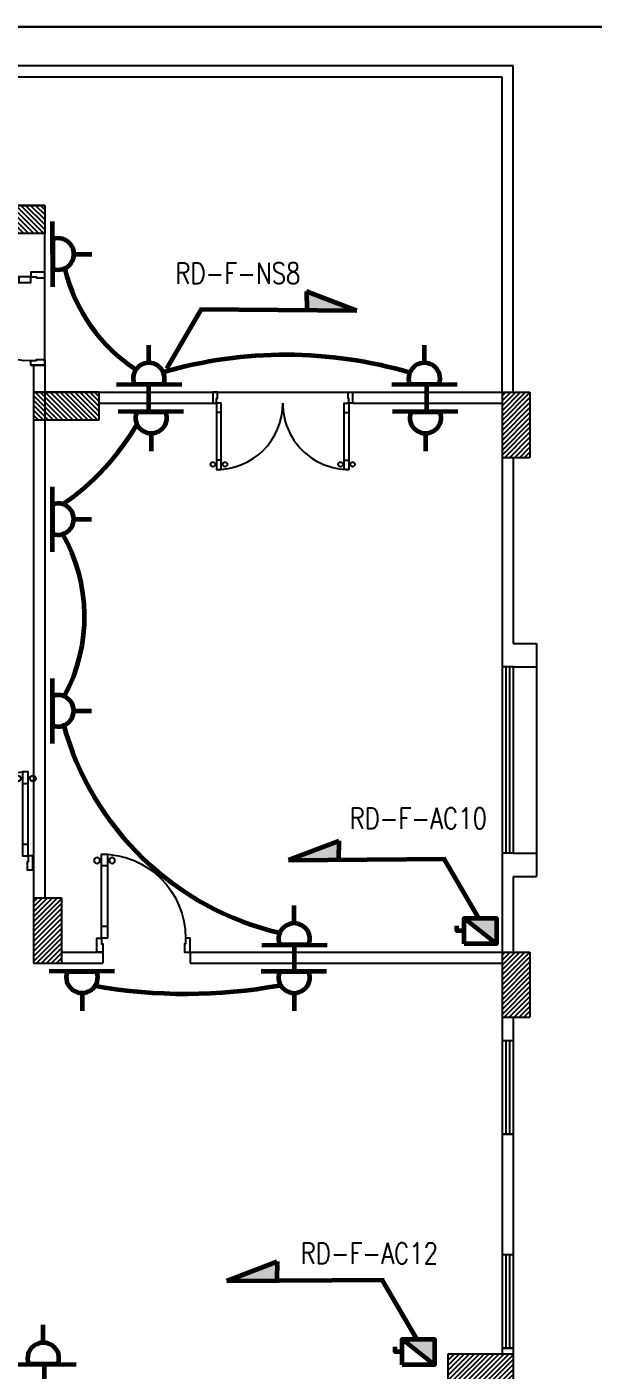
# Model space of a CAD drawing. Header units: millimetres. Extents: x -210 to 391, y -770 to -263.
# Drawn here: x -14.4 to 90.7, y -512.1 to -262.9 of the extents above; entities that cross this region are included whole.
import ezdxf
from ezdxf.enums import TextEntityAlignment as Align

# ---------------------------------------------------------------- set-up
doc = ezdxf.new("R2010")
doc.units = ezdxf.units.MM
doc.header["$MEASUREMENT"] = 0
for name, color, linetype, lineweight in [('circuits1', 3, 'Continuous', 60), ('frame', 5, 'Continuous', 30), ('sockets', 1, 'Continuous', 60), ('Wiring1', 6, 'Continuous', 60)]:
    doc.layers.add(name, color=color, linetype=linetype, lineweight=lineweight)
for name, color, linetype in [('COL', 6, 'Continuous'), ('DOOR', 1, 'Continuous'), ('hh', 2, 'Continuous'), ('TEXT', 3, 'Continuous'), ('veportes', 5, 'Continuous'), ('WALL', 5, 'Continuous')]:
    doc.layers.add(name, color=color, linetype=linetype)
doc.styles.add('ROMDIM', font='romans.shx', dxfattribs={"width": 0.65})
pattern_1 = [(45, (4817.4196, 2599.4955), (-0.458930686, 0.458930686), [])]

# ---------------------------------------------------------------- blocks, each defined once
blk = doc.blocks.new('117')
at = {"layer": 'DOOR'}
for p, q in [((-1.476, 0.782), (-1.46, 0.782)), ((-1.476, 0.767), (-1.46, 0.767)), ((-1.41, 0.73), (-1.46, 0.73)), ((-1.394, 0.782), (-1.41, 0.782)), ((-1.394, 0.767), (-1.41, 0.767)), ((-0.106, 0.782), (-0.09, 0.782)), ((-0.106, 0.767), (-0.09, 0.767)), ((-0.09, 0.73), (-0.04, 0.73)), ((-0.024, 0.782), (-0.04, 0.782)), ((-0.024, 0.767), (-0.04, 0.767)), ((-1.41, 0.22), (-1.46, 0.22)), ((-0.09, 0.22), (-0.04, 0.22))]:
    blk.add_line(p, q, dxfattribs=at)
for points in [[(-1.46, 0.12), (-1.46, 0.83), (-1.41, 0.83), (-1.41, 0.12)], [(-0.04, 0.12), (-0.04, 0.83), (-0.09, 0.83), (-0.09, 0.12)], [(-1.5, 0), (-1.5, 0.12), (-1.46, 0.12), (-1.46, 0.07), (-1.45, 0.07), (-1.45, 0)], [(0, 0), (0, 0.12), (-0.04, 0.12), (-0.04, 0.07), (-0.05, 0.07), (-0.05, 0)]]:
    blk.add_lwpolyline(points, close=True, dxfattribs=at)
for centre in [(-1.5, 0.775), (-1.37, 0.775), (-0.13, 0.775), (0, 0.775)]:
    blk.add_circle(centre, 0.025, dxfattribs=at)
for centre, start, end in [((-1.46, 0.12), 360, 90), ((-0.04, 0.12), 90, 180)]:
    blk.add_arc(centre, 0.71, start, end, dxfattribs=at)
blk = doc.blocks.new('116')
at = {"layer": 'DOOR'}
for p, q in [((-0.132, 0.99), (-0.113, 0.99)), ((-0.132, 0.972), (-0.113, 0.972)), ((-0.113, 0.925), (-0.05, 0.925)), ((-0.03, 0.99), (-0.05, 0.99)), ((-0.03, 0.972), (-0.05, 0.972)), ((-0.113, 0.275), (-0.05, 0.275))]:
    blk.add_line(p, q, dxfattribs=at)
for points in [[(-0.05, 0.15), (-0.05, 1.05), (-0.113, 1.05), (-0.113, 0.15)], [(-1, 0), (-1, 0.15), (-0.95, 0.15), (-0.95, 0.087), (-0.938, 0.087), (-0.938, 0)], [(0, 0), (0, 0.15), (-0.05, 0.15), (-0.05, 0.087), (-0.062, 0.087), (-0.062, 0)]]:
    blk.add_lwpolyline(points, close=True, dxfattribs=at)
for centre in [(-0.162, 0.981), (-0.001, 0.981)]:
    blk.add_circle(centre, 0.0312, dxfattribs=at)
blk.add_arc((-0.05, 0.15), 0.9, 90, 180, dxfattribs=at)
blk = doc.blocks.new('E-S03')
at = {"lineweight": 60}
blk.add_line((-412, 177), (418, 180), dxfattribs=at)
at = {"layer": 'sockets', "color": 4, "linetype": 'Continuous'}
blk.add_line((0, 453), (0, 678), dxfattribs=at)
at = {"layer": 'sockets', "color": 0, "linetype": 'Continuous'}
blk.add_line((-187, 183), (187, 183), dxfattribs=at)
blk.add_arc((0, 253), 200, 339.5371, 200.4629, dxfattribs=at)
blk = doc.blocks.new('disconnecting switch')
at = {"layer": 'sockets'}
h = blk.add_hatch(color=256, dxfattribs=at)
h.dxf.hatch_style = 1
h.paths.add_polyline_path([(31.415, 12.166), (31.134, 11.81), (31.415, 11.81)])
blk.add_line((31.415, 12.166), (31.134, 11.81), dxfattribs=at)
blk.add_lwpolyline([(31.134, 12.166), (31.415, 12.166), (31.415, 11.81), (31.134, 11.81)], close=True, dxfattribs=at)
blk.add_lwpolyline([(31.275, 12.166), (31.275, 12.246), (31.332, 12.246)], dxfattribs=at)

msp = doc.modelspace()

# ---------------------------------------------------------------- hatches: boundary and pattern name
at = {"layer": 'circuits1'}
h = msp.add_hatch(color=5, dxfattribs=at)
h.dxf.hatch_style = 1
h.paths.add_polyline_path([(37.48, -312.02), (37.54, -315.46), (46.82, -315.59)])
h = msp.add_hatch(color=5, dxfattribs=at)
h.dxf.hatch_style = 1
h.paths.add_polyline_path([(43.53, -413.91), (43.47, -417.36), (34.19, -417.49)])
h = msp.add_hatch(color=5, dxfattribs=at)
h.dxf.hatch_style = 1
h.paths.add_polyline_path([(32.06, -491.98), (32.01, -495.42), (22.73, -495.55)])
at = {"layer": 'hh', "linetype": 'ByBlock'}
h = msp.add_hatch(dxfattribs=at)
h.set_pattern_fill('ANSI31', color=256, scale=5.192208, angle=-90, style=0)
h.set_pattern_definition([(315, (3194.11185, -8503.4416), (0.458930686, 0.458930686), [])])
h.paths.add_polyline_path([(-23.16, -296.07), (-23.16, -301.26), (-11.05, -301.26), (-11.05, -296.07)])
h = msp.add_hatch(dxfattribs=at)
h.set_pattern_fill('ANSI31', color=256, scale=5.192208, angle=-90, style=0)
h.set_pattern_definition([(315, (3204.1501, -8538.0563), (0.458930686, 0.458930686), [])])
h.paths.add_polyline_path([(-13.12, -330.69), (-13.12, -335.88), (-1.01, -335.88), (-1.01, -330.69)])
h = msp.add_hatch(dxfattribs=at)
h.set_pattern_fill('ANSI31', color=256, scale=5.192208, style=0)
h.set_pattern_definition(pattern_1)
h.paths.add_polyline_path([(78.95, -330.69), (73.76, -330.69), (73.76, -342.8), (78.95, -342.8)])
h = msp.add_hatch(dxfattribs=at)
h.set_pattern_fill('ANSI31', color=256, scale=5.192208, style=0)
h.set_pattern_definition([(45, (4848.57286, 2594.3033), (-0.458930686, 0.458930686), [])])
h.paths.add_polyline_path([(-7.93, -424.49), (-13.12, -424.49), (-13.12, -436.61), (-7.93, -436.61)])
h = msp.add_hatch(dxfattribs=at)
h.set_pattern_fill('ANSI31', color=256, scale=5.192208, style=0)
h.set_pattern_definition(pattern_1)
h.paths.add_polyline_path([(78.95, -434.53), (73.76, -434.53), (73.76, -446.64), (78.95, -446.64)])
h = msp.add_hatch(dxfattribs=at)
h.set_pattern_fill('ANSI31', color=256, scale=5.192208, style=0)
h.set_pattern_definition(pattern_1)
h.paths.add_polyline_path([(75.84, -514.32), (75.84, -509.12), (63.72, -509.12), (63.72, -514.32)])

# ---------------------------------------------------------------- linework, layer by layer
at = {"layer": 'circuits1'}
for p, q in [((46.82, -315.59, -20202.78), (37.48, -312.02, -20202.78)), ((37.48, -312.02, -20202.78), (37.54, -315.46, -20202.78)), ((11.61, -326.31, -20202.78), (17.92, -315.51, -20202.78)), ((46.81, -315.62, -20202.78), (17.66, -315.39, -20202.78)), ((34.18, -417.45, -20202.78), (43.52, -413.88, -20202.78)), ((43.52, -413.88, -20202.78), (43.46, -417.32, -20202.78)), ((34.19, -417.48, -20202.78), (63.34, -417.25, -20202.78)), ((69.39, -428.17, -20202.78), (63.07, -417.37, -20202.78)), ((22.72, -495.51, -20202.78), (32.05, -491.94, -20202.78)), ((32.05, -491.94, -20202.78), (31.99, -495.39, -20202.78)), ((22.73, -495.54, -20202.78), (51.88, -495.31, -20202.78)), ((57.92, -506.23, -20202.78), (51.61, -495.43, -20202.78))]:
    msp.add_line(p, q, dxfattribs=at)
at = {"layer": 'COL', "linetype": 'ByBlock'}
for p, q in [((-11.05, -296.07), (-23.16, -296.07)), ((-11.05, -296.07), (-11.05, -301.26)), ((-11.05, -301.26), (-23.16, -301.26)), ((-1.01, -330.69), (-13.12, -330.69)), ((-13.12, -330.69), (-13.12, -335.88)), ((-1.01, -330.69), (-1.01, -335.88)), ((73.76, -330.69), (73.76, -342.8)), ((73.76, -330.69), (78.95, -330.69)), ((78.95, -330.69), (78.95, -342.8)), ((-1.01, -335.88), (-13.12, -335.88)), ((73.76, -342.8), (78.95, -342.8)), ((-13.12, -424.49), (-13.12, -436.61)), ((-13.12, -424.49), (-7.93, -424.49)), ((-7.93, -424.49), (-7.93, -436.61)), ((73.76, -434.53), (73.76, -446.64)), ((73.76, -434.53), (78.95, -434.53)), ((73.76, -434.53), (73.76, -446.64)), ((73.76, -434.53), (78.95, -434.53)), ((78.95, -434.53), (78.95, -446.64)), ((78.95, -434.53), (78.95, -446.64)), ((-13.12, -436.61), (-7.93, -436.61)), ((73.76, -446.64), (78.95, -446.64)), ((73.76, -446.64), (78.95, -446.64)), ((75.84, -509.12), (63.72, -509.12)), ((63.72, -509.12), (63.72, -514.32)), ((75.84, -509.12), (75.84, -514.32))]:
    msp.add_line(p, q, dxfattribs=at)
at = {"layer": 'DOOR', "linetype": 'ByBlock'}
for p, q in [((-139.47, -270.11), (75.84, -270.11)), ((75.84, -330.69), (75.84, -270.11)), ((-137.39, -272.19), (73.76, -272.19)), ((73.76, -330.69), (73.76, -272.19)), ((73.76, -381.61), (73.76, -416.22)), ((74.45, -381.61), (74.45, -416.22)), ((75.14, -381.61), (75.14, -416.22)), ((75.84, -381.61), (75.84, -416.22)), ((80.16, -381.61), (80.16, -416.22)), ((73.76, -450.97), (73.76, -468.28)), ((73.76, -450.97), (73.76, -468.28)), ((74.45, -450.97), (74.45, -468.28)), ((74.45, -450.97), (74.45, -468.28)), ((75.14, -450.97), (75.14, -468.28)), ((75.14, -450.97), (75.14, -468.28)), ((75.84, -450.97), (75.84, -468.28)), ((75.84, -450.97), (75.84, -468.28)), ((73.76, -490.67), (73.76, -507.97)), ((73.76, -490.67), (73.76, -507.97)), ((74.45, -490.67), (74.45, -507.97)), ((74.45, -490.67), (74.45, -507.97)), ((75.14, -490.67), (75.14, -507.97)), ((75.14, -490.67), (75.14, -507.97)), ((75.84, -490.67), (75.84, -507.97)), ((75.84, -490.67), (75.84, -507.97))]:
    msp.add_line(p, q, dxfattribs=at)
at = {"layer": 'frame', "lineweight": 30}
msp.add_line((390.5, -262.95), (-209.86, -262.95), dxfattribs=at)
at = {"layer": 'hh', "linetype": 'ByBlock'}
for p, q in [((-11.05, -325.72), (-11.05, -300.84)), ((20.14, -330.69), (46.06, -330.69))]:
    msp.add_line(p, q, dxfattribs=at)
at = {"layer": 'WALL'}
for p, q in [((-20.94, -296.07), (-11.05, -296.07)), ((-11.5, -325.72), (-13.58, -325.72)), ((-11.5, -325.72), (-13.58, -325.72)), ((-11.05, -325.72), (-13.12, -325.72)), ((-11.05, -325.72), (-13.12, -325.72)), ((-13.12, -325.72), (-13.12, -330.69)), ((-11.05, -325.72), (-11.05, -330.69)), ((-13.12, -330.69), (20.14, -330.69)), ((-11.05, -330.69), (-11.05, -424.49)), ((20.14, -330.69), (20.14, -332.76)), ((46.06, -330.69), (46.06, -332.76)), ((46.1, -330.69), (75.84, -330.69)), ((-1.01, -332.76), (20.14, -332.76)), ((46.1, -332.76), (73.76, -332.76)), ((-13.12, -335.88), (-13.12, -434.53)), ((73.76, -342.8), (73.76, -343.02)), ((73.76, -342.8), (73.76, -381.61)), ((75.84, -342.8), (75.84, -377.28)), ((75.84, -342.8), (75.84, -343.02)), ((75.84, -377.28), (80.16, -377.28)), ((80.16, -377.28), (80.16, -381.61)), ((75.84, -381.61), (73.76, -381.61)), ((75.84, -381.61), (80.16, -381.61)), ((75.84, -416.22), (73.76, -416.22)), ((73.76, -416.22), (73.76, -434.53)), ((75.84, -416.22), (80.16, -416.22)), ((80.16, -416.22), (80.16, -420.55)), ((-14.32, -419.3), (-13.12, -419.3)), ((75.84, -420.55), (80.16, -420.55)), ((75.84, -420.55), (75.84, -434.53)), ((-13.12, -434.53), (-13.12, -436.61)), ((-7.93, -434.53), (-0.29, -434.53)), ((-0.29, -434.53), (-0.29, -436.61)), ((14.85, -434.53), (73.76, -434.53)), ((15.93, -434.53), (15.93, -436.61)), ((-13.12, -436.61), (-0.29, -436.61)), ((15.93, -436.61), (73.76, -436.61)), ((73.76, -446.64), (73.76, -446.87)), ((73.76, -446.64), (73.76, -460.92)), ((75.84, -446.64), (75.84, -446.87)), ((75.84, -446.64), (75.84, -456.59)), ((75.84, -450.97), (73.76, -450.97)), ((75.84, -450.97), (73.76, -450.97)), ((75.84, -468.28), (73.76, -468.28)), ((75.84, -468.28), (73.76, -468.28)), ((73.76, -468.28), (75.84, -468.28)), ((73.76, -468.28), (73.76, -490.67)), ((75.84, -468.28), (75.84, -490.67)), ((75.84, -490.67), (73.76, -490.67)), ((75.84, -490.67), (73.76, -490.67)), ((73.76, -495.54), (73.76, -509.12)), ((75.84, -499.86), (75.84, -512.24)), ((75.84, -507.97), (73.76, -507.97)), ((75.84, -507.97), (73.76, -507.97)), ((73.76, -507.97), (75.84, -507.97))]:
    msp.add_line(p, q, dxfattribs=at)
at = {"layer": 'Wiring1'}
for p, q in [((8.22, -328.99), (8.22, -334.44)), ((59.76, -328.99), (59.76, -334.44)), ((35.23, -433.28), (35.23, -437.88)), ((-11.13, -510.88), (-11.13, -515.68))]:
    msp.add_line(p, q, dxfattribs=at)
for centre, radius, start, end in [((23.06, -300.4), 31.27, 193.6515, 236.823), ((33.68, -405.5), 81.72, 73.6551, 106.1331), ((-33.58, -313.66), 45.82, 304.4075, 329.9281), ((-34.84, -372.33), 31.18, 332.0183, 29.6882), ((44.9, -377.98), 54.4, 195.285, 256.8887), ((15.1, -344.14), 98.13, 260.1607, 280.1981)]:
    msp.add_arc(centre, radius, start, end, dxfattribs=at)

# ---------------------------------------------------------------- block references
at = {"layer": 'hh', "xscale": 17.30736, "yscale": 17.30736, "zscale": 17.30736, "rotation": 90}
msp.add_blockref('116', (-11.05, -308.41), dxfattribs=at)
msp.add_blockref('116', (-11.05, -308.41), dxfattribs=at)
at = {"layer": 'hh', "xscale": 17.30736, "yscale": 17.30736, "zscale": 17.30736}
msp.add_blockref('116', (-13.24, -419.3), dxfattribs=at)
msp.add_blockref('116', (-13.24, -419.3), dxfattribs=at)
at = {"layer": 'sockets', "xscale": 0.0145847011627709, "yscale": 0.01458470125146859, "zscale": 0.01458470123372766}
for p, rotation in [((-12.23, -305.08), 270), ((8.69, -331.72), 180), ((59.56, -331.72), 180), ((-12.27, -354.24), 270), ((-12.27, -389.78), 270), ((-4.13, -435.52), 180), ((35.21, -435.53), 180)]:
    msp.add_blockref('E-S03', p, dxfattribs=dict(at, rotation=rotation))
for p in [(8.27, -331.86), (59.36, -331.86), (35.21, -435.81), (-11.32, -513.59)]:
    msp.add_blockref('E-S03', p, dxfattribs=at)
at = {"layer": 'veportes', "color": 1, "linetype": 'Continuous', "xscale": 16.86123701338637, "yscale": 16.86123701338637, "zscale": 16.86123701338637, "rotation": 89.9113609204372}
for p in [(271.05, -958.27), (259.58, -1036.34)]:
    msp.add_blockref('disconnecting switch', p, dxfattribs=at)
at = {"layer": 'WALL', "xscale": 17.28043160673783, "yscale": 17.28043160673783, "zscale": 17.28043160673783, "rotation": 180}
msp.add_blockref('117', (20.14, -330.69), dxfattribs=at)
at = {"layer": 'WALL', "xscale": -17.30736, "yscale": 17.30736, "zscale": 17.30736}
msp.add_blockref('116', (-1.37, -434.53), dxfattribs=at)

# ---------------------------------------------------------------- texts
at = {"layer": 'TEXT', "color": 2, "style": 'ROMDIM', "width": 0.8}
for s, p in [('RD-F-NS8', (24.77, -308.63)), ('RD-F-AC10', (58.22, -409.71)), ('RD-F-AC12', (49.14, -490.43))]:
    msp.add_text(s, height=3.89, dxfattribs=at).set_placement(p, align=Align.MIDDLE)

doc.saveas('drawing.dxf')
